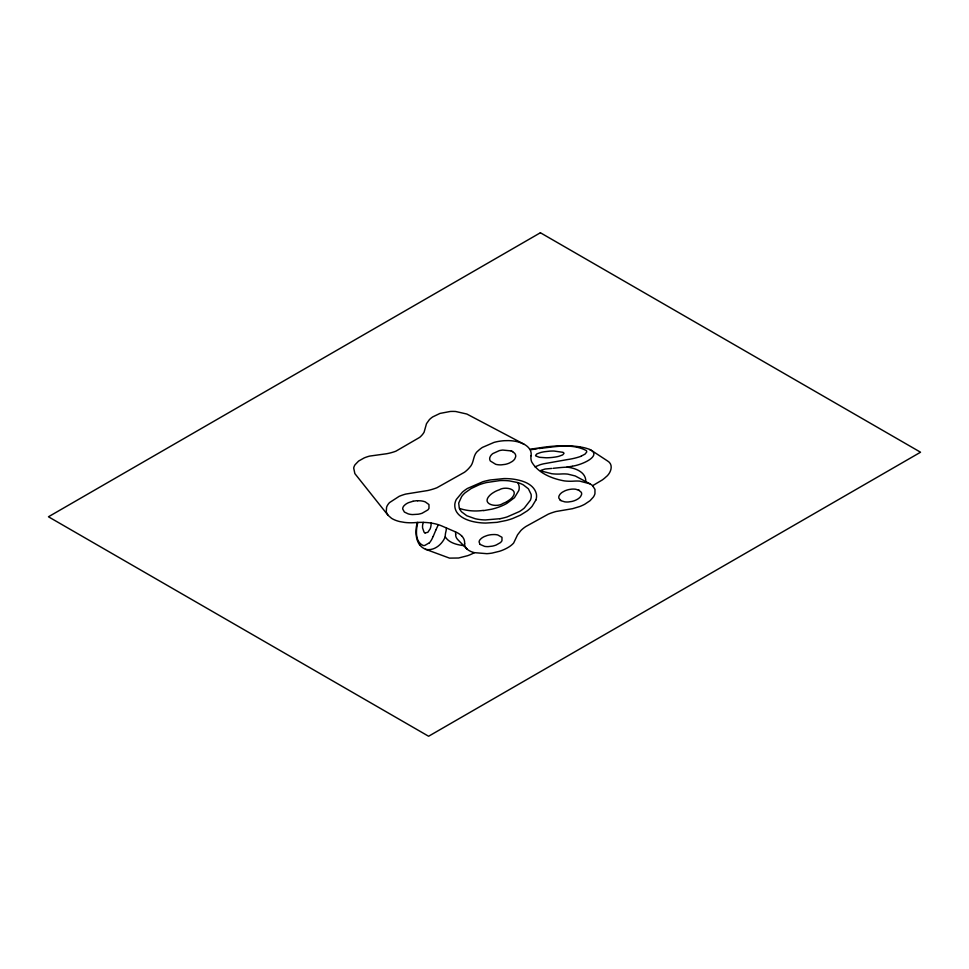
<?xml version="1.0" encoding="UTF-8"?>
<svg xmlns="http://www.w3.org/2000/svg" width="969" height="969" viewBox="0 0 969 969"><rect width="100%" height="100%" fill="white"/><g stroke="black" fill="none" stroke-linecap="round" stroke-linejoin="round"><path stroke-width="1.45" d="M585.785 481.581C586.172 471.915 574.823 467.857 566.901 467.155A70.192 40.516 0 0 0 558.096 467.809L553.129 468.318M446.467 527.972L446.128 530.503A60.054 34.678 0 0 1 445.764 532.163A55.608 32.11 0 0 0 445.231 536.765C442.881 542.979 435.481 550.998 426.166 549.484A6.565 3.791 0 0 1 425.548 549.266L425.512 549.253A17.103 9.872 0 0 1 420.158 545.353M540.908 470.377L545.002 469.057A28.44 16.425 0 0 1 545.632 468.972L551.688 468.439M461.559 535.796A23.074 13.324 0 0 0 455.357 531.824L441.585 525.876A29.991 17.309 0 0 0 431.859 523.175A37.525 21.657 0 0 0 423.223 522.376A42.927 24.782 0 0 0 417.251 522.473L416.452 526.252A105.839 61.108 0 0 0 416.064 533.313A75.994 43.871 0 0 0 417.203 540.036L417.857 541.683A34.484 19.913 0 0 0 420.037 545.377M417.821 522.436C415.907 529.886 414.78 541.671 423.102 545.45A2.919 1.684 0 0 0 424.688 545.499L429.291 542.846M423.223 522.364L422.617 525.101A45.107 26.042 0 0 0 422.593 527.984L424.059 532.163A3.876 2.229 0 0 0 425.064 532.95M535.905 499.98L532.138 506.254A51.054 29.482 0 0 1 527.051 510.99L520.426 515.145L512.649 518.512A56.626 32.692 0 0 1 506.121 520.51L496.988 522.339L485.796 523.054A35.259 20.361 0 0 1 475.137 522.025C466.113 520.377 454.316 515.556 454.788 504.679A38.057 21.972 0 0 1 456.363 499.386L462.419 492.143A54.543 31.492 0 0 1 467.409 488.473L482.816 481.738A54.458 31.444 0 0 1 490.302 479.97L503.989 478.577A37.973 21.924 0 0 1 513.231 479.134C522.194 480.418 533.665 483.713 536.329 493.693A34.642 19.998 0 0 1 535.905 499.98M433.155 536.535L435.82 530.128M435.941 529.837L437.964 525.501A66.655 38.481 0 0 1 438.412 524.689M535.009 466.876L540.048 464.757A42.466 24.516 0 0 1 543.694 463.788L567.349 459.585A47.711 27.544 0 0 0 581.339 456.193M506.763 501.7L509.839 499.677A26.587 15.347 0 0 0 512.359 497.279C519.384 488.921 504.873 486.159 499.423 489.757A24.879 14.365 0 0 0 494.711 491.792L492.409 493.209A27.919 16.122 0 0 0 489.406 495.765C481.096 504.607 497.182 507.792 502.959 503.444A26.587 15.347 0 0 0 506.823 501.663M541.429 471.067L551.846 473.744A29.857 17.236 0 0 0 561.196 473.986A21.73 12.549 0 0 1 567.749 474.12L575.211 475.949L589.855 483.773A16.11 9.302 0 0 1 592.592 485.711L602.306 479.946A49.201 28.404 0 0 0 605.855 477.027C610.724 473.466 614.092 464.732 607.611 461.014L592.12 450.839A17.66 10.199 0 0 0 589.758 449.555A5.33 3.077 0 0 1 590.472 449.943L591.635 450.537M581.243 456.108L585.058 454.098L586.657 452.087A4.918 2.846 0 0 0 586.245 450.537C572.025 443.063 554.316 446.879 538.982 448.55M572.836 466.101C580.661 465.047 599.581 457.368 592.192 450.888M572.34 466.222L566.901 467.155M412.976 501.276L408.555 502.657A16.691 9.642 0 0 0 405.284 504.57L403.903 505.879A11.81 6.819 0 0 0 402.692 508.979L404.388 512.044L408.228 513.885A11.955 6.904 0 0 0 412.612 514.575L418.196 514.224A17.914 10.344 0 0 0 422.109 513.243L427.85 509.924A13.59 7.849 0 0 0 428.988 508.313L428.964 504.57L425.294 501.906A11.761 6.795 0 0 0 420.171 500.803L417.53 500.755M499.943 518.706L485.36 519.941A30.196 17.43 0 0 1 475.282 518.754L466.816 515.762L461.692 511.923A25.884 14.947 0 0 1 459.27 508.071L458.688 503.105L461.644 496.564A43.787 25.279 0 0 1 465.047 492.833L471.152 488.533L479.122 484.803A50.061 28.9 0 0 1 486.45 482.55L499.774 480.6A35.029 20.228 0 0 1 509.173 480.854L517.652 482.55A25.872 14.935 0 0 1 523.417 484.936L528.408 488.824L531.097 494.335A30.233 17.454 0 0 1 530.346 500.246L524.338 508.022A47.941 27.677 0 0 1 519.445 511.535L507.126 516.925A47.941 27.677 0 0 1 499.847 518.742M537.141 448.817L530.746 449.725M417.251 522.473L415.374 522.594A30.984 17.89 0 0 1 404.824 522.448L399.785 521.588A23.147 13.36 0 0 1 391.597 518.354L388 515.242L354.86 473.611L353.697 468.051A23.765 13.711 0 0 1 355.029 464.769L358.615 461.062L364.138 457.949A30.996 17.902 0 0 1 369.661 456.084L386.764 453.722A39.378 22.735 0 0 0 395.861 451.203L419.686 437.37A37.246 21.5 0 0 0 424.095 432.198L426.505 423.659L429.388 419.638A31.311 18.072 0 0 1 432.743 416.888L439.974 413.424L450.27 411.474A25.957 14.983 0 0 1 455.721 411.498L466.828 414.029L523.817 444.081A22.19 12.815 0 0 1 529.752 449.289L542.434 447.424A87.258 50.376 0 0 1 555.285 446.067A83.576 48.256 0 0 1 568.173 445.849A59.024 34.072 0 0 1 577.585 446.539L579.741 446.842M483.422 510.639L491.877 509.173A47.081 27.18 0 0 0 506.884 503.383L514.454 497.691L518.851 490.447A28.125 16.243 0 0 0 518.245 483.543L517.688 482.61M512.31 451.445L514.672 453.286A11.362 6.565 0 0 1 515.665 456.726L514.793 458.906A16.279 9.399 0 0 1 512.02 461.595L509.524 462.976A16.509 9.533 0 0 1 505.212 464.369L501.276 464.854A11.458 6.613 0 0 1 495.704 464.308L490.362 461.002A12.088 6.977 0 0 1 489.866 457.441L490.568 455.951A16.582 9.569 0 0 1 492.846 453.565L499.314 450.633A16.303 9.411 0 0 1 502.741 450.064L511.39 450.924M463.618 545.608C457.416 544.857 448.901 543.028 445.231 536.765M466.695 548.769A16.34 9.436 0 0 0 474.362 552.657L486.91 553.674A31.081 17.951 0 0 0 492.155 553.069L499.519 551.276A38.263 22.093 0 0 0 506.92 548.139L508.555 547.194A31.916 18.423 0 0 0 513.667 543.003L517.543 534.827L520.91 530.503A44.138 25.485 0 0 1 525.961 526.458L548.272 514.151A49.322 28.476 0 0 1 555.964 511.511L572.534 508.689L579.728 506.533A40.432 23.341 0 0 0 584.695 504.28L590.06 500.694L593.294 497.145A27.398 15.819 0 0 0 594.942 493.693L594.978 489.406L592.604 485.711M511.087 450.924L511.196 450.96A9.956 5.741 0 0 1 512.662 451.651M425.512 549.253L449.507 558.12L458.603 558.011L467.736 555.661A42.018 24.261 0 0 0 474.338 552.681M425.088 532.938L427.862 532.296L430.139 528.904A42.672 24.637 0 0 0 431.12 523.03M562.904 452.305L553.989 451.033A36.362 20.991 0 0 0 549.823 451.13L544.663 451.711A24.819 14.329 0 0 0 540.787 452.475L536.935 453.855L535.591 455.357A2.217 1.284 0 0 0 535.845 455.963L539.309 457.283L546.104 457.78A37.234 21.5 0 0 0 552.512 457.416L555.031 457.077A24.528 14.16 0 0 0 558.859 456.302L562.626 454.933L563.958 453.468A2.217 1.272 0 0 0 563.728 452.874L563.243 452.499M523.817 444.081L519.323 442.252A24.964 14.414 0 0 0 508.713 440.616L504.449 440.689A32.268 18.629 0 0 0 494.069 442.385L482.429 447.399A40.02 23.099 0 0 0 478.286 450.658C472.569 454.752 474.495 462.697 469.65 467.385A46.645 26.926 0 0 1 464.478 472.266L436.862 487.782A51.212 29.567 0 0 1 427.874 490.508L405.757 494.069A40.104 23.159 0 0 0 399.155 496.346L389.538 502.584A27.835 16.073 0 0 0 386.583 507.223L386.268 511.898L388 515.242M589.855 483.773L579.668 481.121A22.469 12.972 0 0 0 574.036 481.121A29.954 17.297 0 0 1 564.503 480.927C552.124 478.771 537.989 473.09 531.63 461.777A33.297 19.223 0 0 1 531.085 455.745M579.353 490.387L575.719 489.248A10.477 6.044 0 0 0 571.359 489.175L569.045 489.527A16.17 9.339 0 0 0 564.806 490.883L562.311 492.24A15.976 9.218 0 0 0 559.779 494.614L559.052 495.922A10.235 5.911 0 0 0 558.992 498.417L561.172 500.731L564.673 501.833A9.872 5.705 0 0 0 568.452 501.954L571.867 501.445A16.243 9.375 0 0 0 576.18 499.931L577.536 499.192A15.807 9.133 0 0 0 580.576 496.564L581.521 494.674A9.472 5.463 0 0 0 581.279 492.288L578.227 489.757M559.779 499.871L560.845 500.537M480.127 544.445L484.573 546.359A10.211 5.887 0 0 0 488.303 546.613L492.313 546.141A17.26 9.956 0 0 0 496.213 545.002L500.319 542.676A12.9 7.449 0 0 0 501.966 540.69L501.99 537.298L497.727 534.949A10.102 5.826 0 0 0 494.057 534.537L491.731 534.634A15.916 9.181 0 0 0 487.213 535.494L484.367 536.56A16.134 9.315 0 0 0 481.133 538.594L479.982 539.781A10.38 5.996 0 0 0 479.098 541.901L479.921 544.239M466.743 548.757L457.756 539.612A17.006 9.823 0 0 1 455.696 534.319M579.716 446.903A29.009 16.752 0 0 1 589.842 449.495M529.801 449.277A25.957 14.983 0 0 1 531.036 455.745M413.121 501.239A16.691 9.642 0 0 1 417.687 500.707M466.695 548.769A17.042 9.835 0 0 1 464.696 543.367M461.607 535.784A23.438 13.53 0 0 1 464.575 543.367M483.301 510.397A31.02 17.914 0 0 1 459.585 508.434M455.466 531.86A25.133 14.511 0 0 1 455.636 534.319M433.01 536.511A45.531 26.284 0 0 1 429.412 542.87M540.399 232.754L48.45 516.78L428.601 736.246L920.55 452.22L540.399 232.754"/></g></svg>
